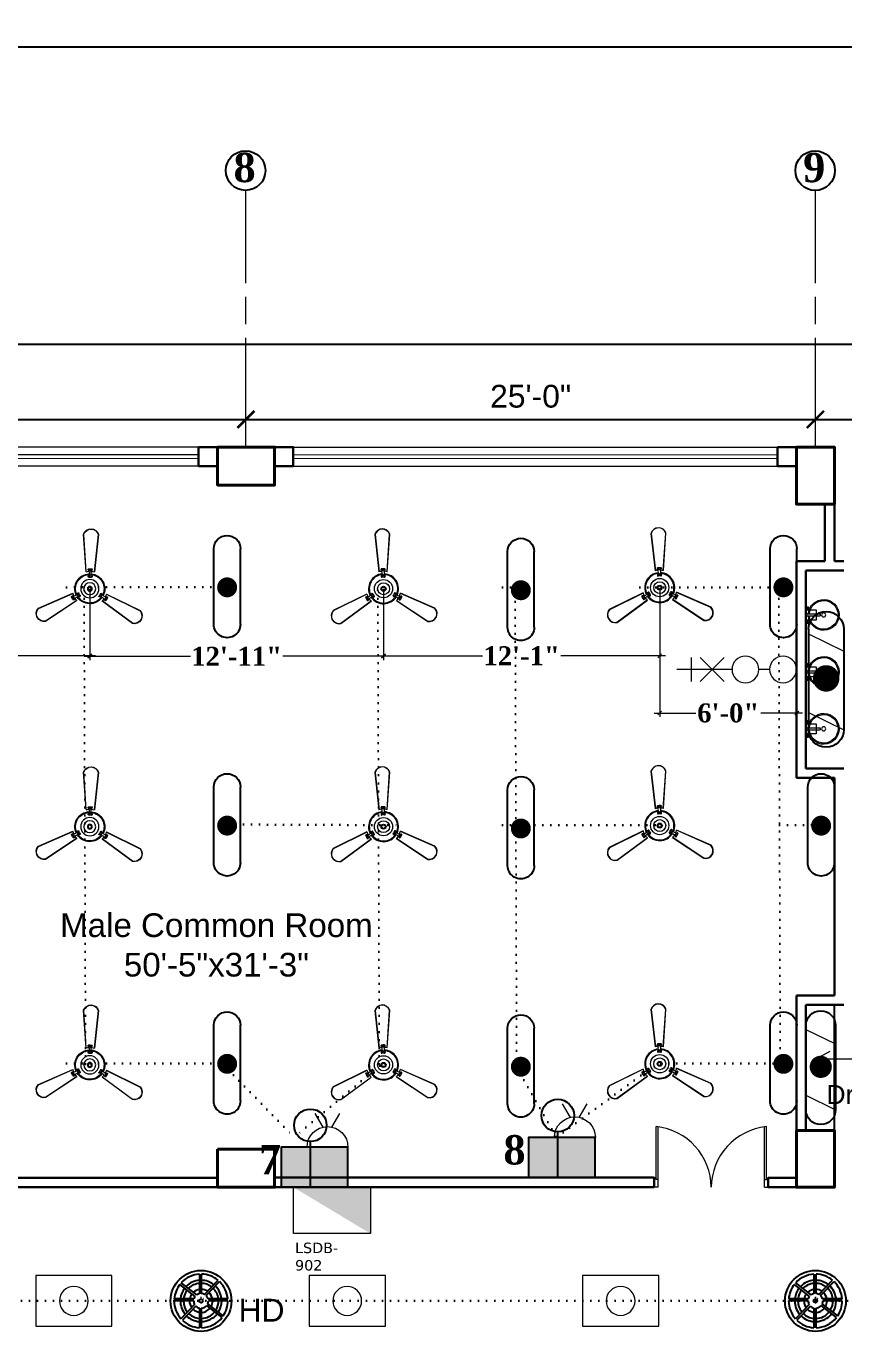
# Model space of a CAD drawing. Header units: inches. Extents: x -12 to 20935469, y -1604 to 24729220.
# Drawn here: x 20825464 to 20825894, y 24643602 to 24644291 of the extents above; entities that cross this region are included whole.
import ezdxf

# ---------------------------------------------------------------- set-up
doc = ezdxf.new("R2010")
doc.units = ezdxf.units.IN
doc.header["$LTSCALE"] = 0.03
doc.header["$MEASUREMENT"] = 0
doc.header["$PDMODE"] = 32
doc.header["$PDSIZE"] = 15
for name, pattern in [('ACAD_ISO02W100', [15, 12, -3]), ('ACAD_ISO08W100', [36, 24, -3, 6, -3]), ('DOT', [0.25, 0, -0.25])]:
    doc.linetypes.add(name, pattern=pattern)
for name, color, linetype, lineweight in [('0-elect.fixture-3 fan', 200, 'Continuous', 20), ('2', 7, 'Continuous', 9), ('CL BOX', 90, 'ACAD_ISO02W100', 0), ('column', 1, 'Continuous', 40), ('Dim Line', 252, 'Continuous', 13), ('Dimiention', 75, 'Continuous', 18), ('Door', 7, 'Continuous', 18), ('E-CF', 4, 'Continuous', 30), ('Glass Line', 252, 'Continuous', 9), ('Grid Line', 252, 'Continuous', 18), ('line', 7, 'Continuous', 9), ('Main Wall', 7, 'Continuous', 30), ('STAIR', 46, 'Continuous', 15), ('TOILET FIXTURE', 142, 'Continuous', 5), ('TU TEXT', 251, 'Continuous', 13), ('wind.', 150, 'Continuous', 20)]:
    doc.layers.add(name, color=color, linetype=linetype, lineweight=lineweight)
for name, color, linetype in [('DIM TEXT 2025', 7, 'Continuous'), ('FUR', 251, 'Continuous'), ('H', 154, 'Continuous'), ('heat detactor', 8, 'Continuous'), ('SB TEXT', 215, 'DOT'), ('TEXT', 7, 'Continuous'), ('w', 188, 'DOT')]:
    doc.layers.add(name, color=color, linetype=linetype)
doc.styles.add('2', font='swisscl.ttf')
doc.styles.add('RomanS', font='arial.ttf', dxfattribs={"height": 12})
doc.styles.get("Standard").update_dxf_attribs({"font": 'timesbd.ttf'})
doc.dimstyles.new('Aec_Arch_I', dxfattribs={"dimscale": 96, "dimtxt": 12, "dimasz": 0.09375, "dimexe": 0.125, "dimexo": 0.125, "dimgap": 0.0625, "dimtad": 1, "dimdec": 0, "dimzin": 3, "dimdsep": 46, "dimlunit": 4, "dimtxsty": 'RomanS', "dimblk1": 'ARCHTICK', "dimblk2": 'ARCHTICK', "dimsah": 1, "dimcen": 0.09375, "dimdle": 0.125, "dimadec": 0, "dimazin": 0, "dimtfac": 0.75, "dimtdec": 0, "dimtmove": 2, "dimatfit": 3, "dimldrblk": 'ARCHTICK', "dimfxl": 1, "dimfrac": 1, "dimtolj": 1, "dimtzin": 0, "dimarcsym": 0})
doc.dimstyles.new('arch grid', dxfattribs={"dimtxt": 250, "dimasz": 100, "dimexe": 10, "dimexo": 10, "dimgap": 0.09, "dimtad": 0, "dimdec": 0, "dimzin": 0, "dimdsep": 46, "dimtxsty": 'Standard', "dimblk": 'DOT', "dimcen": 50, "dimdle": 50, "dimclrd": 256, "dimclre": 256, "dimadec": 0, "dimazin": 0, "dimtfac": 1, "dimtdec": 0, "dimtofl": 0, "dimtmove": 0, "dimatfit": 3, "dimldrblk": 'DOT', "dimfxl": 200, "dimfxlon": 1, "dimtolj": 1, "dimtzin": 0, "dimlwd": -1, "dimlwe": -1, "dimarcsym": 1})
doc.dimstyles.new('Standard 8', dxfattribs={"dimtxt": 7, "dimasz": 2, "dimexe": 2, "dimexo": 2, "dimgap": 2, "dimtad": 0, "dimdec": 0, "dimzin": 3, "dimdsep": 46, "dimlunit": 4, "dimtxsty": 'Standard', "dimblk": 'OBLIQUE', "dimcen": 3, "dimdle": 3, "dimclrd": 256, "dimclre": 256, "dimclrt": 256, "dimadec": 0, "dimazin": 0, "dimtfac": 1, "dimtdec": 0, "dimtix": 1, "dimtofl": 0, "dimtmove": 0, "dimatfit": 0, "dimldrblk": 'OBLIQUE', "dimfxl": 1, "dimtolj": 1, "dimtzin": 0, "dimlwd": -1, "dimlwe": -1, "dimarcsym": 0})

# ---------------------------------------------------------------- blocks, each defined once
blk = doc.blocks.new('A$C36295410')
at = {"layer": 'Door'}
for p, q in [((1, 4), (1, 32)), ((2, 0), (2, 31.98)), ((58, 0), (58, 31.98)), ((59, 4), (59, 32)), ((1, 5), (0, 5)), ((2, 4), (1, 4)), ((58, 4), (59, 4)), ((59, 5), (60, 5)), ((2, 0), (0, 0)), ((58, 0), (60, 0))]:
    blk.add_line(p, q, dxfattribs=at)
for centre, start, end in [((-2.53, -0.34), 0.59063, 83.77826), ((62.53, -0.34), 96.22174, 179.40937)]:
    blk.add_arc(centre, 32.53, start, end, dxfattribs=at)
blk = doc.blocks.new('7-flat-72')
at = {"layer": 'Glass Line', "color": 8, "ltscale": 20}
for p, q in [((-64476.55, 376959.41), (-64476.55, 376966.61)), ((-64475.47, 376966.61), (-64476.55, 376966.61)), ((-64475.47, 376959.41), (-64475.47, 376966.61)), ((-64478.71, 376960.49), (-64480.33, 376960.49)), ((-64480.33, 376959.52), (-64480.33, 376960.49)), ((-64480.28, 376959.52), (-64480.28, 376960.49)), ((-64480.15, 376959.52), (-64480.15, 376960.49)), ((-64479.92, 376959.52), (-64479.92, 376960.49)), ((-64479.52, 376959.52), (-64479.52, 376960.49)), ((-64479.13, 376959.52), (-64479.13, 376960.49)), ((-64478.9, 376959.52), (-64478.9, 376960.49)), ((-64478.77, 376959.52), (-64478.77, 376960.49)), ((-64478.71, 376959.52), (-64478.71, 376960.49)), ((-64473.31, 376960.49), (-64471.69, 376960.49)), ((-64473.31, 376959.52), (-64473.31, 376960.49)), ((-64473.26, 376959.52), (-64473.26, 376960.49)), ((-64473.13, 376959.52), (-64473.13, 376960.49)), ((-64472.9, 376959.52), (-64472.9, 376960.49)), ((-64472.5, 376959.52), (-64472.5, 376960.49)), ((-64472.11, 376959.52), (-64472.11, 376960.49)), ((-64471.88, 376959.52), (-64471.88, 376960.49)), ((-64471.75, 376959.52), (-64471.75, 376960.49)), ((-64471.69, 376959.52), (-64471.69, 376960.49)), ((-64478.71, 376959.52), (-64480.33, 376959.52)), ((-64480.33, 376959.05), (-64480.33, 376959.41)), ((-64478.71, 376959.41), (-64480.33, 376959.41)), ((-64478.71, 376959.05), (-64480.33, 376959.05)), ((-64480.15, 376959.41), (-64480.15, 376959.52)), ((-64478.89, 376959.41), (-64478.89, 376959.52)), ((-64478.71, 376959.05), (-64478.71, 376959.41)), ((-64475.11, 376959.41), (-64476.91, 376959.41)), ((-64476.91, 376959.05), (-64476.91, 376959.41)), ((-64475.11, 376959.05), (-64476.91, 376959.05)), ((-64475.11, 376959.05), (-64475.11, 376959.41)), ((-64473.31, 376959.52), (-64471.69, 376959.52)), ((-64473.31, 376959.05), (-64473.31, 376959.41)), ((-64473.31, 376959.41), (-64471.69, 376959.41)), ((-64473.31, 376959.05), (-64471.69, 376959.05)), ((-64473.13, 376959.41), (-64473.13, 376959.52)), ((-64471.87, 376959.41), (-64471.87, 376959.52)), ((-64471.69, 376959.05), (-64471.69, 376959.41))]:
    blk.add_line(p, q, dxfattribs=at)
blk.add_circle((-64476.02, 376968.4, 0), 1.08, dxfattribs=at)
for radius, start, end in [(8.1, 273.83345, 266.18834), (7.55, 274.11503, 265.90676)]:
    blk.add_arc((-64476.02, 376968.4, 0), radius, start, end, dxfattribs=at)
blk = doc.blocks.new('SFSFSFS-flat-72')
at = {"layer": 'TOILET FIXTURE', "ltscale": 0.2}
blk.add_lwpolyline([(-3918.47, -3608.1), (-3918.47, -3602.7), (-3923.87, -3602.7), (-3923.87, -3608.1)], close=True, dxfattribs=at)
at = {"layer": 'TOILET FIXTURE', "ltscale": 20}
blk.add_blockref('7-flat-72', (60554.84, -380567.16), dxfattribs=at)
blk = doc.blocks.new('_Oblique')
at = {"color": 0, "linetype": 'ByBlock', "lineweight": -2}
blk.add_line((-0.5, -0.5), (0.5, 0.5), dxfattribs=at)
blk = doc.blocks.new('*D171')
at = {"layer": 'Defpoints', "color": 0, "transparency": 16777216}
for p in [(20825651.74, 24643994.16), (20825797.21, 24643994.74), (20825797.21, 24643958.87)]:
    blk.add_point(p, dxfattribs=at)
at = {"layer": 'DIM TEXT 2025', "lineweight": 0, "transparency": 16777216}
for p, q in [((20825651.74, 24643994.16), (20825651.74, 24643956.87)), ((20825797.21, 24643994.74), (20825797.21, 24643956.87)), ((20825648.74, 24643958.87), (20825703.9, 24643958.87)), ((20825800.21, 24643958.87), (20825745.05, 24643958.87))]:
    blk.add_line(p, q, dxfattribs=at)
at = {"layer": 'DIM TEXT 2025', "lineweight": 0, "transparency": 16777216, "xscale": 2, "yscale": 2, "zscale": 2, "rotation": 180}
blk.add_blockref('_Oblique', (20825651.74, 24643958.87), dxfattribs=at)
at = {"layer": 'DIM TEXT 2025', "lineweight": 0, "transparency": 16777216, "xscale": 2, "yscale": 2, "zscale": 2}
blk.add_blockref('_Oblique', (20825797.21, 24643958.87), dxfattribs=at)
at = {"layer": 'DIM TEXT 2025', "lineweight": 0, "transparency": 16777216, "insert": (20825724.47, 24643958.87), "char_height": 10, "attachment_point": 5}
blk.add_mtext('\\A1;12\'-1"', dxfattribs=at)
blk = doc.blocks.new('*D172')
at = {"layer": 'Defpoints', "color": 0, "transparency": 16777216}
for p in [(20825497.03, 24643994.16), (20825651.74, 24643994.16), (20825497.03, 24643958.59)]:
    blk.add_point(p, dxfattribs=at)
at = {"layer": 'DIM TEXT 2025', "lineweight": 0, "transparency": 16777216}
for p, q in [((20825497.03, 24643994.16), (20825497.03, 24643956.59)), ((20825651.74, 24643994.16), (20825651.74, 24643956.59)), ((20825494.03, 24643958.59), (20825550.1, 24643958.59)), ((20825654.74, 24643958.59), (20825598.66, 24643958.59))]:
    blk.add_line(p, q, dxfattribs=at)
at = {"layer": 'DIM TEXT 2025', "lineweight": 0, "transparency": 16777216, "xscale": 2, "yscale": 2, "zscale": 2, "rotation": 180}
blk.add_blockref('_Oblique', (20825497.03, 24643958.59), dxfattribs=at)
at = {"layer": 'DIM TEXT 2025', "lineweight": 0, "transparency": 16777216, "xscale": 2, "yscale": 2, "zscale": 2}
blk.add_blockref('_Oblique', (20825651.74, 24643958.59), dxfattribs=at)
at = {"layer": 'DIM TEXT 2025', "lineweight": 0, "transparency": 16777216, "insert": (20825574.38, 24643958.59), "char_height": 10, "attachment_point": 5}
blk.add_mtext('\\A1;12\'-11"', dxfattribs=at)
blk = doc.blocks.new('*D173')
at = {"layer": 'Defpoints', "color": 0, "transparency": 16777216}
for p in [(20825351.55, 24643994.74), (20825497.03, 24643994.16), (20825351.55, 24643958.87)]:
    blk.add_point(p, dxfattribs=at)
at = {"layer": 'DIM TEXT 2025', "lineweight": 0, "transparency": 16777216}
for p, q in [((20825351.55, 24643994.74), (20825351.55, 24643956.87)), ((20825497.03, 24643994.16), (20825497.03, 24643956.87)), ((20825348.55, 24643958.87), (20825403.71, 24643958.87)), ((20825500.03, 24643958.87), (20825444.87, 24643958.87))]:
    blk.add_line(p, q, dxfattribs=at)
at = {"layer": 'DIM TEXT 2025', "lineweight": 0, "transparency": 16777216, "xscale": 2, "yscale": 2, "zscale": 2, "rotation": 180}
blk.add_blockref('_Oblique', (20825351.55, 24643958.87), dxfattribs=at)
at = {"layer": 'DIM TEXT 2025', "lineweight": 0, "transparency": 16777216, "xscale": 2, "yscale": 2, "zscale": 2}
blk.add_blockref('_Oblique', (20825497.03, 24643958.87), dxfattribs=at)
at = {"layer": 'DIM TEXT 2025', "lineweight": 0, "transparency": 16777216, "insert": (20825424.29, 24643958.87), "char_height": 10, "attachment_point": 5}
blk.add_mtext('\\A1;12\'-1"', dxfattribs=at)
blk = doc.blocks.new('*D175')
at = {"layer": 'Defpoints', "color": 0, "transparency": 16777216}
for p in [(20825869.42, 24644001.98), (20825797.21, 24643994.74), (20825869.42, 24643928.72)]:
    blk.add_point(p, dxfattribs=at)
at = {"layer": 'DIM TEXT 2025', "lineweight": 0, "transparency": 16777216}
for p, q in [((20825869.42, 24644001.98), (20825869.42, 24643926.72)), ((20825797.21, 24643994.74), (20825797.21, 24643926.72)), ((20825794.21, 24643928.72), (20825816.22, 24643928.72)), ((20825872.42, 24643928.72), (20825850.4, 24643928.72))]:
    blk.add_line(p, q, dxfattribs=at)
at = {"layer": 'DIM TEXT 2025', "lineweight": 0, "transparency": 16777216, "xscale": 2, "yscale": 2, "zscale": 2, "rotation": 180}
blk.add_blockref('_Oblique', (20825797.21, 24643928.72), dxfattribs=at)
at = {"layer": 'DIM TEXT 2025', "lineweight": 0, "transparency": 16777216, "xscale": 2, "yscale": 2, "zscale": 2}
blk.add_blockref('_Oblique', (20825869.42, 24643928.72), dxfattribs=at)
at = {"layer": 'DIM TEXT 2025', "lineweight": 0, "transparency": 16777216, "insert": (20825833.31, 24643928.72), "char_height": 10, "attachment_point": 5}
blk.add_mtext('\\A1;6\'-0"', dxfattribs=at)
blk = doc.blocks.new('E-CF')
at = {"layer": '0-elect.fixture-3 fan', "color": 230, "linetype": 'ByBlock', "lineweight": 13, "ltscale": 5}
for p, q in [((-1.45, 6.53), (-2.38, 20.87)), ((-1.35, 6.55), (-2.29, 20.85)), ((3.24, 20.73), (1.65, 6.48)), ((3.34, 20.73), (1.74, 6.45)), ((-19.63, -7.46), (-6.46, -1.71)), ((-19.57, -7.54), (-6.43, -1.8)), ((-4.99, -4.44), (-16.92, -12.4)), ((-4.93, -4.51), (-16.88, -12.49)), ((16.28, -13.26), (4.71, -4.73)), ((16.32, -13.17), (4.78, -4.66)), ((6.34, -2.1), (19.2, -8.44)), ((6.37, -2.01), (19.25, -8.36))]:
    blk.add_line(p, q, dxfattribs=at)
at = {"layer": '0-elect.fixture-3 fan', "color": 232, "linetype": 'ByBlock', "lineweight": 13, "ltscale": 5}
for p, q in [((-0.35, 5.43), (-0.66, 4.81)), ((-0.33, 6.68), (-0.62, 7.28)), ((-0.29, 7.46), (-0.15, 7.2)), ((-0.02, 6.87), (0.23, 7.01)), ((0.04, 5.2), (0.29, 5.33)), ((0.48, 7.43), (0.62, 7.18)), ((0.6, 5.41), (0.87, 4.78)), ((0.63, 6.66), (0.96, 7.25)), ((-0.35, 4.97), (-0.22, 4.72)), ((0.42, 4.9), (0.56, 4.65)), ((-6.08, -2.77), (-6.75, -2.79)), ((-6.68, -3.29), (-6.53, -3.05)), ((-6.31, -3.97), (-6.16, -3.73)), ((-5.94, -3.44), (-6.18, -3.29)), ((-5.62, -3.61), (-6, -4.17)), ((-4.99, -2.18), (-4.57, -1.62)), ((-4.52, -2.55), (-4.76, -2.41)), ((-4.53, -3.01), (-3.84, -2.97)), ((-4.46, -2.08), (-4.31, -1.83)), ((-4.13, -2.78), (-3.98, -2.54)), ((4.38, -3.22), (3.69, -3.14)), ((4.03, -2.81), (3.74, -2.8)), ((4.47, -2.17), (4.18, -2.17)), ((4.47, -2.63), (4.47, -2.91)), ((4.87, -2.41), (4.49, -1.83)), ((5.44, -3.87), (5.79, -4.45)), ((6.19, -4.13), (5.9, -4.12)), ((5.94, -3.05), (6.61, -3.1)), ((5.95, -3.42), (5.94, -3.7)), ((6.6, -3.47), (6.31, -3.46))]:
    blk.add_line(p, q, dxfattribs=at)
at = {"layer": '0-elect.fixture-3 fan', "color": 5, "lineweight": 13}
blk.add_line((0, 0), (0, 0), dxfattribs=at)
at = {"layer": '0-elect.fixture-3 fan', "color": 230, "linetype": 'ByBlock', "lineweight": 13, "ltscale": 5, "extrusion": (0, 0, -1)}
for centre, major_axis, start_param, end_param in [((0.46, 19.91), (-2.12, 2.12), 5.823867, 8.359631), ((0.46, 19.91), (-2.05, 2.05), 5.830329, 8.353169), ((0, 0), (-4.05, 4.05), 5.068563, 7.021343), ((0, 0), (-3.85, 3.85), 5.085186, 7.003917), ((0, 0), (4.72, 4.72), -1.003222, -0.833722), ((0, 0), (-4.05, 4.05), 0.879773, 2.832553), ((0, 0), (-3.85, 3.85), 0.896396, 2.815126), ((0, 0), (4.72, 4.72), -0.690743, -0.521244), ((0, 0), (-4.72, 4.72), 5.068843, 5.238343), ((0, 0), (4.72, 4.72), 3.185569, 3.355068), ((0, 0), (4.05, 4.05), 1.403372, 3.356151), ((0, 0), (-3.85, 3.85), 2.990791, 4.909522), ((0, 0), (4.72, 4.72), 1.403652, 1.573151), ((0, 0), (-4.72, 4.72), 2.66197, 2.831469), ((-17.47, -9.55), (-2.12, 2.12), 3.729471, 6.265236), ((-17.47, -9.55), (-2.05, 2.05), 3.735934, 6.258773), ((17, -10.35), (-2.12, 2.12), 1.635076, 4.170841), ((17, -10.35), (2.05, 2.05), 0.070743, 2.593582)]:
    blk.add_ellipse(centre, major_axis=major_axis, ratio=1, start_param=start_param, end_param=end_param, dxfattribs=at)
at = {"layer": '0-elect.fixture-3 fan', "color": 232, "linetype": 'ByBlock', "lineweight": 13, "ltscale": 5, "extrusion": (0, 0, -1)}
for centre, major_axis, start_param, end_param in [((-0.41, 7.39), (-0.169, 0.169), 5.038692, 7.013305), ((0, 0), (5.4, 5.4), -0.840677, -0.683789), ((-0.22, 7.33), (0.101, 0.101), 3.926991, 10.210176), ((-2.18, 6.1), (-1.37, 1.37), 2.052913, 2.705807), ((0.11, 6.94), (0.101, 0.101), 3.926991, 10.210176), ((0.17, 5.27), (0.101, 0.101), 3.926991, 10.210176), ((0.55, 7.31), (0.101, 0.101), 3.926991, 10.210176), ((2.58, 5.99), (1.46, 1.46), 3.643048, 4.257264), ((0.75, 7.36), (-0.169, 0.169), 0.887007, 2.86162), ((-0.44, 4.71), (0.169, 0.169), 2.26283, 4.381754), ((-0.28, 4.84), (0.101, 0.101), 3.926991, 10.210176), ((0, 0), (3.17, 3.17), -0.878763, -0.645703), ((0.49, 4.78), (0.101, 0.101), 3.926991, 10.210176), ((0.66, 4.68), (0.169, 0.169), 0.376965, 2.49589), ((-6.75, -3.02), (0.169, 0.169), 3.505001, 5.479614), ((0, 0), (-5.4, 5.4), 4.91891, 5.075797), ((-6.6, -3.17), (0.101, 0.101), 3.926991, 10.210176), ((-6.19, -4.04), (0.169, 0.169), 1.373501, 3.348114), ((-6.24, -3.85), (0.101, 0.101), 3.926991, 10.210176), ((-6.06, -3.36), (0.101, 0.101), 3.926991, 10.210176), ((-6.47, -0.75), (1.46, 1.46), 1.548653, 2.162869), ((-4.19, -4.93), (-1.37, 1.37), 6.241703, 6.894597), ((-4.64, -2.48), (-0.101, 0.101), 5.497787, 11.780972), ((-4.38, -1.76), (-0.169, 0.169), 6.136552, 8.255476), ((-4.38, -1.96), (-0.101, 0.101), 5.497787, 11.780972), ((-4.05, -2.66), (0.101, 0.101), 3.926991, 10.210176), ((0, 0), (-3.17, 3.17), 4.880824, 5.113884), ((-3.86, -2.73), (0.169, 0.169), 0.168435, 2.287359), ((3.72, -2.9), (0.169, 0.169), 2.471361, 4.590285), ((0, 0), (-3.17, 3.17), 2.786429, 3.019489), ((3.89, -2.81), (0.101, 0.101), 3.926991, 10.210176), ((4.29, -1.97), (-0.169, 0.169), 5.928021, 8.046946), ((4.33, -2.17), (0.101, 0.101), 3.926991, 10.210176), ((4.47, -2.77), (0.101, 0.101), 3.926991, 10.210176), ((3.89, -5.22), (-1.46, 1.46), 1.025054, 1.63927), ((6.36, -1.16), (1.37, 1.37), 2.576511, 3.229406), ((6, -4.32), (-0.169, 0.169), 2.981402, 4.956015), ((5.95, -3.56), (-0.101, 0.101), 5.497787, 11.780972), ((6.05, -4.13), (0.101, 0.101), 3.926991, 10.210176), ((0, 0), (-5.4, 5.4), 2.824515, 2.981402), ((6.45, -3.47), (-0.101, 0.101), 5.497787, 11.780972), ((6.6, -3.33), (-0.169, 0.169), 0.849902, 2.824515)]:
    blk.add_ellipse(centre, major_axis=major_axis, ratio=1, start_param=start_param, end_param=end_param, dxfattribs=at)
at = {"layer": '0-elect.fixture-3 fan', "linetype": 'ByBlock', "lineweight": 13, "ltscale": 5, "extrusion": (0, 0, -1)}
blk.add_ellipse((0.01, 0.03), major_axis=(-2.47, 2.47), ratio=1, start_param=5.497787, end_param=11.780972, dxfattribs=at)
at = {"layer": '0-elect.fixture-3 fan', "color": 200, "linetype": 'ByBlock', "lineweight": 13, "ltscale": 5, "extrusion": (0, 0, -1)}
blk.add_ellipse((0, 0), major_axis=(-1.61, 1.61), ratio=1, start_param=5.497787, end_param=11.780972, dxfattribs=at)
at = {"layer": '0-elect.fixture-3 fan', "color": 190, "linetype": 'ByBlock', "lineweight": 13, "ltscale": 5, "extrusion": (0, 0, -1)}
for major_axis, start_param, end_param in [((0.666, 0.666), 3.926991, 10.210176), ((-0.461, 0.461), 5.497787, 11.780972)]:
    blk.add_ellipse((0, 0), major_axis=major_axis, ratio=1, start_param=start_param, end_param=end_param, dxfattribs=at)
blk = doc.blocks.new('FDDF')
at = {"layer": 'line', "color": 6, "linetype": 'Continuous', "lineweight": 25, "ltscale": 50}
for p, q in [((7351582.6, 3307777.3), (7351582.6, 3307351.8)), ((7351732.3, 3307777.3), (7351732.3, 3307351.8))]:
    blk.add_line(p, q, dxfattribs=at)
at = {"layer": 'line', "color": 6, "linetype": 'Continuous', "lineweight": 40, "ltscale": 50, "const_width": 56.1}
blk.add_lwpolyline([(7351657.4, 3307596.9, 1), (7351657.4, 3307540.8, 1)], format="xyb", close=True, dxfattribs=at)
at = {"layer": 'line', "color": 6, "linetype": 'Continuous', "lineweight": 25, "ltscale": 50}
for centre, start, end in [((7351657.4, 3307777.3), 0, 180), ((7351657.4, 3307351.8), 180, 0)]:
    blk.add_arc(centre, 74.8, start, end, dxfattribs=at)
blk = doc.blocks.new('bulb')
at = {"layer": 'line', "color": 4, "lineweight": 25, "ltscale": 50}
for p, q in [((20823168.7, 24658803.9), (20823168.7, 24658777.6)), ((20823168.7, 24658790.8), (20823209.9, 24658790.8))]:
    blk.add_line(p, q, dxfattribs=at)
blk.add_circle((20823224.6, 24658790.8), 14.7, dxfattribs=at)
blk = doc.blocks.new('fgftrfteter')
at = {"layer": 'Dimiention', "color": 4, "ltscale": 50}
for p, q in [((4580895, 2288123), (4580808, 2288269)), ((4580989, 2288123), (4581076, 2288269)), ((4580720, 2287906), (4581164, 2287906))]:
    blk.add_line(p, q, dxfattribs=at)
blk.add_arc((4580942, 2287906), 222, 0, 180, dxfattribs=at)
blk = doc.blocks.new('2PIN')
at = {"layer": 'H', "true_color": 0x000000, "transparency": 33554567}
h = blk.add_hatch(color=18, dxfattribs=at)
h.dxf.hatch_style = 1
h.paths.add_polyline_path([(20823027, 24658981.2), (20822972.3, 24658981.2), (20822972.3, 24658948.3), (20823027, 24658948.3)])
blk.add_lwpolyline([(20822972.3, 24658981.2), (20823027, 24658981.2), (20823027, 24658948.3), (20822972.3, 24658948.3)], close=True)
at = {"layer": '2', "color": 6, "lineweight": 25, "transparency": 33554648, "xscale": 0.07559514081214198, "yscale": 0.07559514081214198, "zscale": 0.07559514081214198}
blk.add_blockref('fgftrfteter', (20476692.1, 24486026.6), dxfattribs=at)
blk = doc.blocks.new('GGGFGFG')
at = {"layer": 'line', "color": 4, "ltscale": 50}
for p, q in [((7356688.2, 3293208.1), (7357003, 3293208.1)), ((7356688.2, 3292998.4), (7356688.2, 3293208.1)), ((7357003, 3293208.1), (7357003, 3292998.4)), ((7357003, 3292998.4), (7356688.2, 3292998.4))]:
    blk.add_line(p, q, dxfattribs=at)
blk.add_circle((7356845.6, 3293103.2), 59.6, dxfattribs=at)
blk = doc.blocks.new('U7TYT')
at = {"layer": 'Dimiention', "ltscale": 50, "transparency": 33554590}
h = blk.add_hatch(color=253, dxfattribs=at)
h.dxf.hatch_style = 1
h.paths.add_polyline_path([(7347319.5, 3290479.6), (7346977, 3290273.9), (7347319.5, 3290273.9)])
at = {"layer": 'Dimiention', "color": 4, "ltscale": 50}
blk.add_lwpolyline([(7347319.5, 3290273.9), (7347319.5, 3290479.6), (7346977, 3290479.6), (7346977, 3290273.9)], close=True, dxfattribs=at)
blk = doc.blocks.new('JJUJUJUKI')
at = {"layer": 'line', "color": 6, "ltscale": 50}
for p, q in [((7363094.9, 3291793.9), (7362945.3, 3291866.9)), ((7363094.9, 3291460.9), (7362945.3, 3291533.9))]:
    blk.add_line(p, q, dxfattribs=at)
at = {"layer": 'line', "color": 5, "xscale": -1, "rotation": 180}
blk.add_blockref('FDDF', (11362.6, 6599218.7), dxfattribs=at)
blk = doc.blocks.new('RTRT')
at = {"layer": 'line', "color": 5}
blk.add_blockref('JJUJUJUKI', (0, 0), dxfattribs=at)
blk = doc.blocks.new('gy')
at = {"layer": 'Dimiention', "color": 18, "ltscale": 50, "true_color": 0x000000}
for p, q in [((3543686.26, 5183217.13), (3543686.26, 5183211.14)), ((3543688.4, 5183217.13), (3543694.39, 5183211.14)), ((3543694.39, 5183217.13), (3543688.4, 5183211.14)), ((3543696.38, 5183214.14), (3543682.58, 5183214.14)), ((3543705.77, 5183214.14), (3543703.06, 5183214.14))]:
    blk.add_line(p, q, dxfattribs=at)
for centre in [(3543699.72, 5183214.14), (3543709.11, 5183214.14)]:
    blk.add_circle(centre, 3.34, dxfattribs=at)
blk = doc.blocks.new('_ArchTick')
at = {"color": 0, "linetype": 'ByBlock', "lineweight": 35, "const_width": 0.15}
blk.add_lwpolyline([(-0.5, -0.5), (0.5, 0.5)], dxfattribs=at)
blk = doc.blocks.new('*D342')
at = {"layer": 'Defpoints', "color": 0, "transparency": 16777216}
for p in [(20821362.75, 24639400.93), (20821669.75, 24639400.93), (20821669.75, 24639400.93)]:
    blk.add_point(p, dxfattribs=at)
at = {"layer": 'Dim Line', "color": 0, "lineweight": -2, "transparency": 16777216}
for p, q in [((20821350.75, 24639400.93), (20821681.75, 24639400.93)), ((20821362.75, 24639388.93), (20821362.75, 24639388.93)), ((20821669.75, 24639388.93), (20821669.75, 24639388.93))]:
    blk.add_line(p, q, dxfattribs=at)
at = {"layer": 'Dim Line', "color": 0, "lineweight": -2, "transparency": 16777216, "xscale": 9, "yscale": 9, "zscale": 9, "rotation": 180}
blk.add_blockref('_ArchTick', (20821362.75, 24639400.93), dxfattribs=at)
at = {"layer": 'Dim Line', "color": 0, "lineweight": -2, "transparency": 16777216, "xscale": 9, "yscale": 9, "zscale": 9}
blk.add_blockref('_ArchTick', (20821669.75, 24639400.93), dxfattribs=at)
at = {"layer": 'Dim Line', "color": 0, "transparency": 16777216, "insert": (20821516.25, 24639413.05), "char_height": 12, "attachment_point": 5, "style": 'RomanS'}
blk.add_mtext('\\A1;25\'-7"', dxfattribs=at)
blk = doc.blocks.new('*D343')
at = {"layer": 'Defpoints', "color": 0, "transparency": 16777216}
for p in [(20821669.75, 24639400.93), (20821969.75, 24639400.93), (20821969.75, 24639400.93)]:
    blk.add_point(p, dxfattribs=at)
at = {"layer": 'Dim Line', "color": 0, "lineweight": -2, "transparency": 16777216}
blk.add_line((20821657.75, 24639400.93), (20821981.75, 24639400.93), dxfattribs=at)
at = {"layer": 'Dim Line', "color": 0, "lineweight": -2, "transparency": 16777216, "xscale": 9, "yscale": 9, "zscale": 9, "rotation": 180}
blk.add_blockref('_ArchTick', (20821669.75, 24639400.93), dxfattribs=at)
at = {"layer": 'Dim Line', "color": 0, "lineweight": -2, "transparency": 16777216, "xscale": 9, "yscale": 9, "zscale": 9}
blk.add_blockref('_ArchTick', (20821969.75, 24639400.93), dxfattribs=at)
at = {"layer": 'Dim Line', "color": 0, "transparency": 16777216, "insert": (20821819.75, 24639413.05), "char_height": 12, "attachment_point": 5, "style": 'RomanS'}
blk.add_mtext('\\A1;25\'-0"', dxfattribs=at)
blk = doc.blocks.new('*D344')
at = {"layer": 'Defpoints', "color": 0, "transparency": 16777216}
for p in [(20821969.75, 24639400.93), (20822147.72, 24639400.93), (20822147.72, 24639400.93)]:
    blk.add_point(p, dxfattribs=at)
at = {"layer": 'Dim Line', "color": 0, "lineweight": -2, "transparency": 16777216}
for p, q in [((20821957.75, 24639400.93), (20822159.72, 24639400.93)), ((20822147.72, 24639388.93), (20822147.72, 24639388.93))]:
    blk.add_line(p, q, dxfattribs=at)
at = {"layer": 'Dim Line', "color": 0, "lineweight": -2, "transparency": 16777216, "xscale": 9, "yscale": 9, "zscale": 9, "rotation": 180}
blk.add_blockref('_ArchTick', (20821969.75, 24639400.93), dxfattribs=at)
at = {"layer": 'Dim Line', "color": 0, "lineweight": -2, "transparency": 16777216, "xscale": 9, "yscale": 9, "zscale": 9}
blk.add_blockref('_ArchTick', (20822147.72, 24639400.93), dxfattribs=at)
at = {"layer": 'Dim Line', "color": 0, "transparency": 16777216, "insert": (20822058.74, 24639413.05), "char_height": 12, "attachment_point": 5, "style": 'RomanS'}
blk.add_mtext('\\A1;14\'-10"', dxfattribs=at)
blk = doc.blocks.new('*D329')
at = {"layer": 'Defpoints', "color": 0, "transparency": 16777216}
for p in [(20822147.72, 24639440.57), (20820144.28, 24639433.51), (20822147.72, 24639433.51)]:
    blk.add_point(p, dxfattribs=at)
at = {"layer": 'Dim Line', "color": 0, "lineweight": -2, "transparency": 16777216}
for p, q in [((20820144.28, 24639445.51), (20820144.28, 24639452.57)), ((20822147.72, 24639445.51), (20822147.72, 24639452.57)), ((20820132.28, 24639440.57), (20822159.72, 24639440.57))]:
    blk.add_line(p, q, dxfattribs=at)
at = {"layer": 'Dim Line', "color": 0, "lineweight": -2, "transparency": 16777216, "xscale": 9, "yscale": 9, "zscale": 9, "rotation": 180}
blk.add_blockref('_ArchTick', (20820144.28, 24639440.57), dxfattribs=at)
at = {"layer": 'Dim Line', "color": 0, "lineweight": -2, "transparency": 16777216, "xscale": 9, "yscale": 9, "zscale": 9}
blk.add_blockref('_ArchTick', (20822147.72, 24639440.57), dxfattribs=at)
at = {"layer": 'Dim Line', "color": 0, "transparency": 16777216, "insert": (20821146, 24639452.7), "char_height": 12, "attachment_point": 5, "style": 'RomanS'}
blk.add_mtext('\\A1;166\'-11"', dxfattribs=at)
blk = doc.blocks.new('heat detaCTOR')
for p, q in [((20826806.99, 24664335.71), (20826806.99, 24664325.41)), ((20826808.1, 24664325.48), (20826808.1, 24664335.73)), ((20826804.72, 24664323.99), (20826796.69, 24664330.35)), ((20826805.53, 24664324.77), (20826797.4, 24664331.19)), ((20826809.56, 24664325.06), (20826816.75, 24664332.51)), ((20826810.46, 24664324.4), (20826817.58, 24664331.78)), ((20826803.91, 24664321.62), (20826793.66, 24664321.62)), ((20826804.07, 24664322.73), (20826793.7, 24664322.73)), ((20826804.41, 24664319.72), (20826797.2, 24664312.27)), ((20826819.48, 24664313.72), (20826811.36, 24664320.16)), ((20826821.85, 24664322.73), (20826811.48, 24664322.73)), ((20826821.9, 24664321.62), (20826811.65, 24664321.62)), ((20826805.09, 24664318.84), (20826797.97, 24664311.46)), ((20826806.99, 24664317.83), (20826806.99, 24664307.52)), ((20826808.1, 24664307.5), (20826808.1, 24664317.77)), ((20826818.83, 24664312.83), (20826810.79, 24664319.19))]:
    blk.add_line(p, q)
at = {"layer": 'heat detactor'}
for radius in [16.02, 0.961]:
    blk.add_circle((20826807.78, 24664321.62), radius, dxfattribs=at)
at = {"layer": 'heat detactor', "ltscale": 50}
for radius, start, end in [(14.12, 93.18051, 137.28954), (14.12, 50.52278, 88.68504), (14.12, 141.78747, 175.47949), (9.26, 141.90716, 172.33086), (9.26, 95.40816, 134.24025), (6.08, 97.38665, 131.51755), (6.08, 56.48277, 86.93464), (9.26, 53.66859, 87.7533), (9.26, 7.66914, 45.99957), (14.12, 4.52051, 46.02441), (14.12, 179.97791, 221.50422), (9.26, 180, 218.35841), (6.08, 180, 215.54423), (6.08, 142.0004, 169.51141), (3.87, 180, 209.44306), (3.87, 142.20041, 163.36573), (3.87, 101.66393, 125.58928), (1.65, 78.65512, 101.31836), (3.87, 62.6166, 85.17626), (1.65, 42.04035, 45.94363), (3.87, 16.63427, 45.98363), (3.87, 337.71284, 0), (6.08, 10.48859, 45.9945), (6.08, 331.78457, 0), (9.26, 329.06186, 0), (14.12, 326.01258, 0.02209), (9.26, 226.02742, 264.59184), (6.08, 226.03249, 262.61335), (3.87, 226.04337, 258.33607), (3.87, 274.82374, 321.10171), (6.08, 273.06536, 321.30172), (14.12, 271.31496, 321.51464), (9.26, 272.2467, 321.39496), (14.12, 226.00259, 266.81949)]:
    blk.add_arc((20826807.78, 24664321.62), radius, start, end, dxfattribs=at)
at = {"layer": 'heat detactor'}
for start, end in [(141.8685, 173.49395), (94.58991, 135.36381), (52.50765, 88.09257), (6.50605, 46.00168), (180, 219.51935), (327.93831, 0), (226.02532, 265.41009), (271.90743, 321.43362)]:
    blk.add_arc((20826807.78, 24664321.62), 10.91, start, end, dxfattribs=at)
at = {"insert": (20826827.55, 24664322.73), "char_height": 12, "attachment_point": 1, "style": 'RomanS'}
blk.add_mtext_dynamic_manual_height_columns('HD', width=23.193, gutter_width=60, heights=[0], dxfattribs=at)
blk = doc.blocks.new('*D363')
at = {"ltscale": 50, "transparency": 16777216}
for p, q in [((3479.24, 24649574.13), (3479.24, 24649400.75)), ((3479.42, 24649524.13), (3469.24, 24649524.13)), ((3479.42, 24649400.75), (3469.24, 24649400.75)), ((3479.24, 24649400.75), (3479.24, 8350.74))]:
    blk.add_line(p, q, dxfattribs=at)
at = {"layer": 'Defpoints', "color": 0, "ltscale": 50, "transparency": 16777216}
for p in [(20846678.15, 24649524.13), (3479.24, 24649400.75), (20846678.15, 24649400.75)]:
    blk.add_point(p, dxfattribs=at)
at = {"ltscale": 50, "transparency": 16777216, "xscale": 100, "yscale": 100, "zscale": 100}
for p, rotation in [((3479.24, 24649524.13), 90), ((3479.24, 24649400.75), 270)]:
    blk.add_blockref('_Oblique', p, dxfattribs=dict(at, rotation=rotation))
at = {"color": 0, "ltscale": 50, "transparency": 16777216, "insert": (3479.24, 3397.61), "char_height": 250, "attachment_point": 5, "rotation": 90}
blk.add_mtext('\\A1;{\\H8.57143x;300mm}', dxfattribs=at)
blk = doc.blocks.new('_Dot')
at = {"color": 0, "linetype": 'ByBlock', "lineweight": -2}
blk.add_line((-0.5, 0), (-1, 0), dxfattribs=at)
at = {"color": 0, "linetype": 'ByBlock', "const_width": 0.5}
blk.add_lwpolyline([(-0.25, 0, 1), (0.25, 0, 1)], format="xyb", close=True, dxfattribs=at)
blk = doc.blocks.new('GRID')
at = {"layer": 'Grid Line', "color": 252, "linetype": 'ACAD_ISO08W100', "lineweight": 9, "ltscale": 80, "true_color": 0x939598}
for p, q in [((20821669.75, 24639386.33), (20821669.75, 24639521.55)), ((20821969.75, 24639386.33), (20821969.75, 24639521.54))]:
    blk.add_line(p, q, dxfattribs=at)
at = {"layer": 'TEXT'}
for centre in [(20821669.61, 24639531.97), (20821969.61, 24639531.96)]:
    blk.add_circle(centre, 10.42, dxfattribs=at)
at = {"layer": 'TEXT', "char_height": 15.435, "width": 227.4581, "attachment_point": 8, "rotation": 0}
for s, insert in [('\\A1;8', (20821669.09, 24639525.67)), ('\\A1;9', (20821969.1, 24639525.66))]:
    blk.add_mtext(s, dxfattribs=dict(at, insert=insert))
at = {"layer": 'Dim Line'}
for base, p1, p2, picture, middle in [((20822147.72, 24639440.57), (20820144.28, 24639433.51), (20822147.72, 24639433.51), '*D329', (20821146, 24639452.7)), ((20821669.75, 24639400.93), (20821362.75, 24639400.93), (20821669.75, 24639400.93), '*D342', (20821516.25, 24639413.05)), ((20821969.75, 24639400.93), (20821669.75, 24639400.93), (20821969.75, 24639400.93), '*D343', (20821819.75, 24639413.05)), ((20822147.72, 24639400.93), (20821969.75, 24639400.93), (20822147.72, 24639400.93), '*D344', (20822058.74, 24639413.05))]:
    dim = blk.add_linear_dim(base=base, p1=p1, p2=p2, dimstyle='Aec_Arch_I', dxfattribs=at)
    dim.commit()
    dim.dimension.update_dxf_attribs({"geometry": picture, "text_midpoint": middle})

msp = doc.modelspace()

# ---------------------------------------------------------------- linework, layer by layer
msp.add_line((20825889.23, 24643708.89), (20825889.23, 24643774.93))
at = {"layer": 'column', "lineweight": 40, "ltscale": 20}
for points in [[(20825564.37, 24644068.78), (20825564.37, 24644048.78), (20825594.37, 24644048.78), (20825594.37, 24644068.78)], [(20825869.23, 24644068.77), (20825889.23, 24644068.77), (20825889.23, 24644038.77), (20825869.23, 24644038.77)], [(20825869.23, 24643708.89), (20825889.23, 24643708.89), (20825889.23, 24643678.91), (20825869.23, 24643678.91)], [(20825564.37, 24643698.91), (20825564.37, 24643678.91), (20825594.37, 24643678.91), (20825594.37, 24643698.91)]]:
    msp.add_lwpolyline(points, close=True, dxfattribs=at)
at = {"layer": 'Defpoints'}
msp.add_lwpolyline([(20823799.23, 24644279.66), (20826238.09, 24644279.66), (20826238.09, 24642821.13), (20823799.23, 24642821.13)], close=True, dxfattribs=at)
at = {"layer": 'Main Wall', "lineweight": 30}
for p, q in [((20825564.23, 24644068.78), (20825554.23, 24644068.78)), ((20825554.23, 24644068.78), (20825554.23, 24644058.78)), ((20825859.23, 24644068.77), (20825869.23, 24644068.77)), ((20825859.23, 24644058.78), (20825859.23, 24644068.77)), ((20825554.23, 24644058.78), (20825564.23, 24644058.78)), ((20825869.23, 24644058.78), (20825859.23, 24644058.78)), ((20825884.23, 24644008.77), (20825884.23, 24644038.77)), ((20825889.23, 24644008.77), (20825889.23, 24644038.77)), ((20825869.23, 24643894.54), (20825869.23, 24644008.77)), ((20825884.23, 24644008.77), (20825869.23, 24644008.77)), ((20825894.23, 24644008.77), (20825889.23, 24644008.77)), ((20825874.23, 24643899.54), (20825874.23, 24644003.77)), ((20825894.23, 24644003.77), (20825874.23, 24644003.77)), ((20825894.23, 24643899.54), (20825874.23, 24643899.54)), ((20825889.23, 24643894.54), (20825869.23, 24643894.54)), ((20825889.23, 24643779.93), (20825889.23, 24643894.54)), ((20825869.23, 24643708.9), (20825869.23, 24643779.93)), ((20825889.23, 24643779.93), (20825869.23, 24643779.93)), ((20825874.23, 24643708.9), (20825874.23, 24643774.93)), ((20825894.23, 24643774.93), (20825874.23, 24643774.93)), ((20825564.37, 24643683.93), (20825354.37, 24643683.93)), ((20825794.37, 24643684.06), (20825594.37, 24643684.04)), ((20825794.37, 24643684.06), (20825794.37, 24643678.93)), ((20825794.37, 24643678.93), (20825794.37, 24643684.06)), ((20825564.37, 24643678.92), (20825354.37, 24643678.92)), ((20825794.37, 24643678.93), (20825594.37, 24643678.92))]:
    msp.add_line(p, q, dxfattribs=at)
msp.add_lwpolyline([(20825594.23, 24644068.78), (20825604.23, 24644068.78), (20825604.23, 24644058.79), (20825594.23, 24644058.79)], dxfattribs=at)
msp.add_lwpolyline([(20825854.37, 24643683.93), (20825869.37, 24643683.93), (20825869.37, 24643678.91), (20825854.37, 24643678.91)], close=True, dxfattribs=at)
at = {"layer": 'STAIR', "color": 253, "lineweight": 5}
for q in [(20825886.93, 24643750.65), (20825915.86, 24643746.62), (20825886.93, 24643742.58)]:
    msp.add_line((20825879.63, 24643746.62), q, dxfattribs=at)
at = {"layer": 'w', "linetype": 'DOT', "lineweight": 30, "ltscale": 550, "transparency": 33554661}
for p, q in [((20825484.75, 24643994.92), (20825566.75, 24643995.1)), ((20825494.8, 24643743.8), (20825494.02, 24643995.37)), ((20825649.5, 24643743.8), (20825648.72, 24643995.37)), ((20825714.45, 24643994.92), (20825728.47, 24643994.92)), ((20825721.85, 24643742.28), (20825721.07, 24643993.85)), ((20825786.69, 24643994.92), (20825862.36, 24643994.92)), ((20825860.69, 24643743.81), (20825859.91, 24643995.39)), ((20825573.76, 24643869.99), (20825658.76, 24643869.6)), ((20825714.45, 24643869.6), (20825802.48, 24643869.6)), ((20825860.3, 24643869.6), (20825886.63, 24643869.6)), ((20825484.75, 24643744.12), (20825566.75, 24643744.11)), ((20825566.75, 24643744.11), (20825604.6, 24643705.23)), ((20825649.75, 24643742.91), (20825604.6, 24643705.23)), ((20825721.46, 24643742.59), (20825742.89, 24643705.23)), ((20825742.89, 24643705.23), (20825795.41, 24643743.75)), ((20825797.73, 24643744.12), (20825862.37, 24643744.12)), ((20825190.61, 24643619.06), (20825920.61, 24643619.06))]:
    msp.add_line(p, q, dxfattribs=at)
at = {"layer": 'wind.'}
for p, q in [((20825554.23, 24644068.78), (20825279.23, 24644068.78)), ((20825279.23, 24644064.79), (20825554.23, 24644064.88)), ((20825279.23, 24644062.79), (20825554.23, 24644062.88)), ((20825604.23, 24644068.78), (20825859.23, 24644068.78)), ((20825604.23, 24644064.79), (20825859.23, 24644064.87)), ((20825604.23, 24644062.79), (20825859.23, 24644062.87)), ((20825554.23, 24644058.78), (20825279.23, 24644058.78)), ((20825604.23, 24644058.79), (20825859.23, 24644058.78))]:
    msp.add_line(p, q, dxfattribs=at)

# ---------------------------------------------------------------- block references
msp.add_blockref('GRID', (3909.48, 4682.45))
for name, p, xscale, yscale, zscale, rotation in [('bulb', (35220928.15, 12487639.56), 0.5837749611745884, 0.5837749611745884, 0.5837749611745884, 90.00000004090228), ('bulb', (35220797.84, 12487634.43), 0.5837749611745884, 0.5837749611745884, 0.5837749611745884, 90.00000004090228), ('2PIN', (34214284.61, 8788750.01), -0.6429687876420657, 0.6429687876420657, 0.6429687876420657, 2.205941029842506e-07), ('2PIN', (34214154.31, 8788744.88), -0.6429687876420657, 0.6429687876420657, 0.6429687876420657, 2.205941029842506e-07)]:
    msp.add_blockref(name, p, dxfattribs=dict(xscale=xscale, yscale=yscale, zscale=zscale, rotation=rotation))
at = {"layer": 'CL BOX', "color": 5, "transparency": 33554457, "xscale": -0.127552882082143, "yscale": 0.127552882082143, "zscale": 0.127552882082143, "rotation": 359.9998993550784}
for p in [(21763874.74, 24223572.61), (21764018.74, 24223572.61), (21764162.74, 24223572.61)]:
    msp.add_blockref('GGGFGFG', p, dxfattribs=at)
at = {"layer": 'Dimiention', "xscale": -2.112111447955701, "yscale": 2.112111447955701, "zscale": 2.112111447955701, "rotation": 179.9999999657269}
msp.add_blockref('gy', (13341153.6, 35591477.58), dxfattribs=at)
at = {"layer": 'E-CF', "xscale": 1.378879578969062, "yscale": 1.378879578969062, "zscale": 1.378879578969062, "rotation": 0.0001360592681479923}
for p in [(20825497.03, 24643994.16), (20825497.03, 24643868.84), (20825497.03, 24643743.36)]:
    msp.add_blockref('E-CF', p, dxfattribs=at)
at = {"layer": 'E-CF', "xscale": -1.378879578969062, "yscale": 1.378879578969062, "zscale": 1.378879578969062}
for p in [(20825651.74, 24643994.16), (20825797.21, 24643994.74), (20825651.74, 24643868.84), (20825797.21, 24643869.42), (20825651.74, 24643743.36), (20825797.21, 24643743.94)]:
    msp.add_blockref('E-CF', p, dxfattribs=at)
at = {"layer": 'FUR'}
msp.add_blockref('A$C36295410', (20825794.37, 24643678.93), dxfattribs=at)
at = {"layer": 'heat detactor'}
for p in [(-1252.17, -20702.56), (-928.54, -20702.56)]:
    msp.add_blockref('heat detaCTOR', p, dxfattribs=at)
at = {"layer": 'line', "color": 5}
for name, p, xscale, yscale, zscale, rotation in [('FDDF', (20136743.57, 24953903.09), -0.09369666655797602, 0.09369666655797602, 0.09369666655797602, 179.9999999896241), ('FDDF', (20137036.57, 24953903.09), -0.09369666655797602, 0.09369666655797602, 0.09369666655797602, 179.9999999896241), ('FDDF', (20136898.28, 24953901.57), -0.09369666655797602, 0.09369666655797602, 0.09369666655797602, 179.9999999896241), ('RTRT', (21741483.71, 25053266.87, 0), 0.1243509933453808, 0.1243509933453808, 0.1243509933453808, 180), ('FDDF', (20136743.57, 24953777.59), -0.09369666655797602, 0.09369666655797602, 0.09369666655797602, 179.9999999896241), ('FDDF', (20136898.28, 24953776.07), -0.09369666655797602, 0.09369666655797602, 0.09369666655797602, 179.9999999896241), ('FDDF', (20137056.43, 24953777.58), -0.09369666655797602, 0.09369666655797602, 0.09369666655797602, 179.9999999896241), ('FDDF', (20136743.57, 24953652.11), -0.09369666655797602, 0.09369666655797602, 0.09369666655797602, 179.9999999896241), ('FDDF', (20136898.28, 24953650.59), -0.09369666655797602, 0.09369666655797602, 0.09369666655797602, 179.9999999896241), ('FDDF', (20137036.57, 24953652.11), -0.09369666655797602, 0.09369666655797602, 0.09369666655797602, 179.9999999896241), ('RTRT', (21592900.62, 24986639.25), 0.1041717382837106, 0.1041717382837106, 0.1041717382837106, 180), ('U7TYT', (19954717.04, 25033718.68), -0.1185378862922786, 0.1185378862922786, 0.1185378862922786, 179.9988390966592)]:
    msp.add_blockref(name, p, dxfattribs=dict(at, xscale=xscale, yscale=yscale, zscale=zscale, rotation=rotation))
at = {"layer": 'TOILET FIXTURE', "ltscale": 20, "xscale": -1, "rotation": 270}
for p in [(20829482.33, 24647901.57), (20829482.33, 24647871.57), (20829482.33, 24647841.57)]:
    msp.add_blockref('SFSFSFS-flat-72', p, dxfattribs=at)

# ---------------------------------------------------------------- texts
at = {"layer": 'SB TEXT', "char_height": 15.435, "width": 227.4581, "attachment_point": 8, "rotation": 0}
for s, insert in [('\\A1;8', (20825720.73, 24643690.69)), ('\\A1;7', (20825591.96, 24643685.69))]:
    msp.add_mtext(s, dxfattribs=dict(at, insert=insert))
at = {"layer": 'TEXT', "color": 30, "lineweight": 5, "ltscale": 20, "insert": (20825563.71, 24643823.2), "char_height": 12.4758, "attachment_point": 2, "style": '2'}
msp.add_mtext_dynamic_manual_height_columns('\\pxsm1,qc;{\\fArial|b0|i0|c0|p34;\\C0;Male Common Room\\P50\'-5"x31\'-3"}', width=361.4462, gutter_width=0.5, heights=[0], dxfattribs=at)
at = {"layer": 'TEXT', "color": 30, "lineweight": 5, "ltscale": 20, "transparency": 33554615, "insert": (20825931.2, 24643732.75), "char_height": 10, "attachment_point": 2, "style": '2'}
msp.add_mtext_dynamic_manual_height_columns('\\pxsm1;{\\fArial|b0|i0|c0|p34;\\C0;Drinking Water }', width=88.5626, gutter_width=0.282, heights=[0], dxfattribs=at)
at = {"layer": 'TU TEXT', "color": 5, "ltscale": 50, "insert": (20825605.14, 24643649.75), "char_height": 5, "attachment_point": 1}
msp.add_mtext_dynamic_manual_height_columns('{\\fVerdana|b0|i0|c0|p34;\\H1.1x;\\C256;LSDB-\\P902}', width=10.0383, gutter_width=0.0112, heights=[0], dxfattribs=at)

# ---------------------------------------------------------------- dimensions: what is measured, and where the dimension line sits
at = {"ltscale": 50}
dim = msp.add_linear_dim(base=(3479.24, 24649400.75), p1=(20846678.15, 24649524.13), p2=(20846678.15, 24649400.75), angle=90, text='{\\H8.57143x;300mm}', dimstyle='arch grid', override={"dimblk1": 'Oblique', "dimblk2": 'Oblique', "dimsah": 1, "dimfxl": 0.18}, dxfattribs=at)
dim.commit()
dim.dimension.update_dxf_attribs({"geometry": '*D363', "text_midpoint": (3479.24, 3397.61), "dimtype": 160})
at = {"layer": 'DIM TEXT 2025', "lineweight": 0}
dim = msp.add_linear_dim(base=(20825869.42, 24643928.72), p1=(20825797.21, 24643994.74), p2=(20825869.42, 24644001.98), dimstyle='Standard 8', override={"dimtxt": 10, "dimexo": 0, "dimlwd": 0, "dimlwe": 0}, dxfattribs=at)
dim.commit()
dim.dimension.update_dxf_attribs({"geometry": '*D175', "text_midpoint": (20825833.31, 24643928.72), "dimtype": 160})
for base, p1, p2, picture, middle in [((20825351.55, 24643958.87), (20825497.03, 24643994.16), (20825351.55, 24643994.74), '*D173', (20825424.29, 24643958.87)), ((20825497.03, 24643958.59), (20825651.74, 24643994.16), (20825497.03, 24643994.16), '*D172', (20825574.38, 24643958.59))]:
    dim = msp.add_linear_dim(base=base, p1=p1, p2=p2, angle=180, dimstyle='Standard 8', override={"dimtxt": 10, "dimexo": 0, "dimlwd": 0, "dimlwe": 0}, dxfattribs=at)
    dim.commit()
    dim.dimension.update_dxf_attribs({"geometry": picture, "text_midpoint": middle})
dim = msp.add_linear_dim(base=(20825797.21, 24643958.87), p1=(20825651.74, 24643994.16), p2=(20825797.21, 24643994.74), dimstyle='Standard 8', override={"dimtxt": 10, "dimexo": 0, "dimlwd": 0, "dimlwe": 0}, dxfattribs=at)
dim.commit()
dim.dimension.update_dxf_attribs({"geometry": '*D171', "text_midpoint": (20825724.47, 24643958.87)})

doc.saveas('drawing.dxf')
